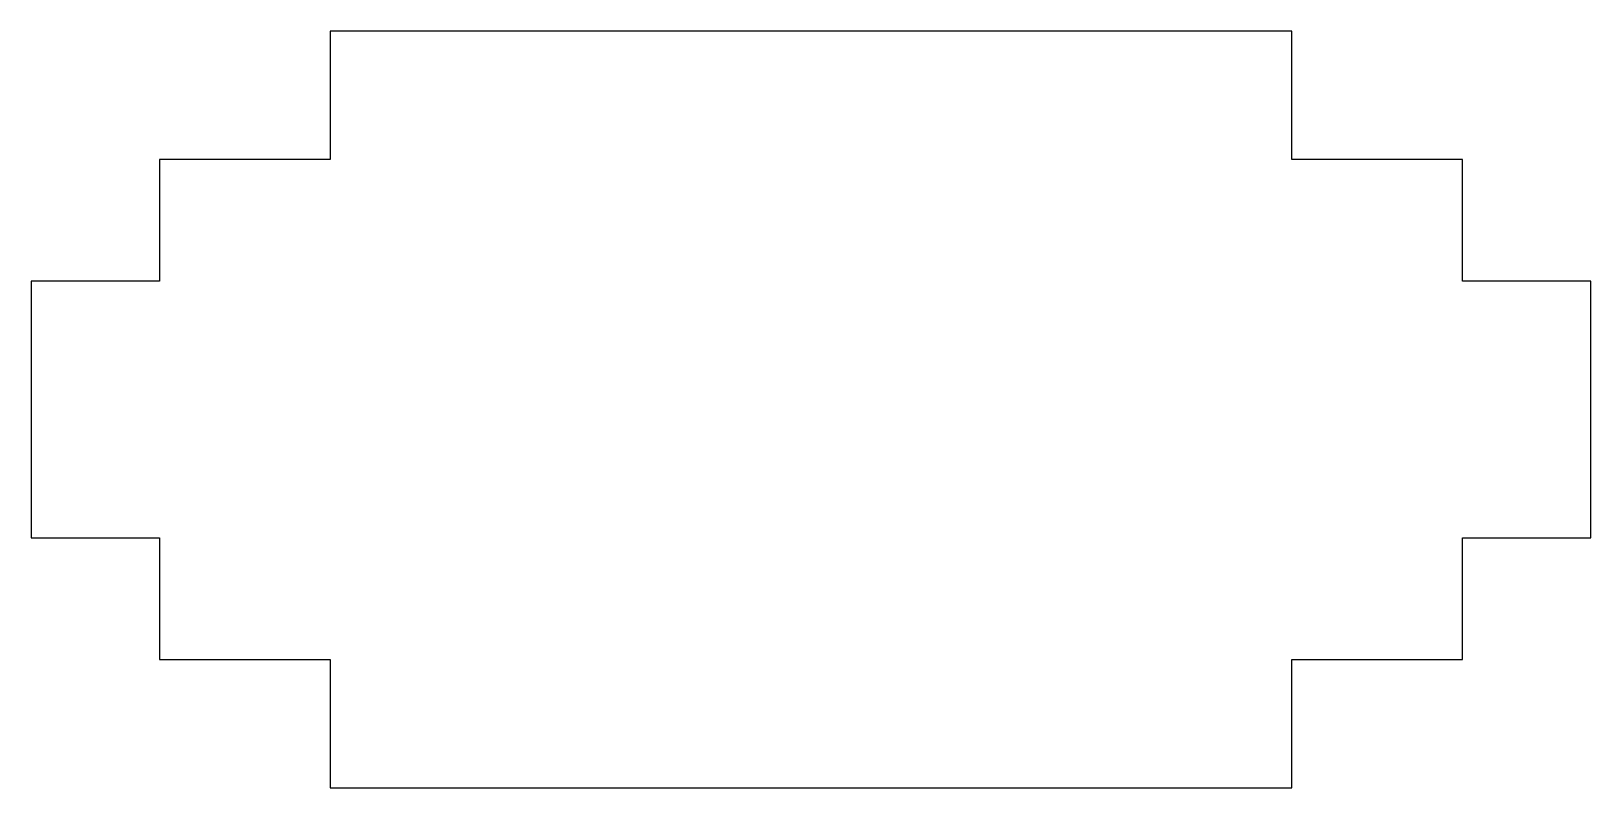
# Model space of a CAD drawing. Header units: millimetres. Extents: x -3 to 33.5, y -8.8 to 8.8.
import ezdxf

# ---------------------------------------------------------------- set-up
doc = ezdxf.new("R2010")
doc.units = ezdxf.units.MM

msp = doc.modelspace()

# ---------------------------------------------------------------- linework, layer by layer
at = {"color": 7, "linetype": 'Continuous', "lineweight": 25}
for p, q in [((26.5, 8.85), (4, 8.85)), ((4, 8.85), (4, 5.85)), ((26.5, 5.85), (26.5, 8.85)), ((4, 5.85), (0, 5.85)), ((0, 5.85), (0, 3)), ((30.5, 5.85), (26.5, 5.85)), ((30.5, 3), (30.5, 5.85)), ((0, 3), (-3, 3)), ((-3, 3), (-3, -3)), ((33.5, 3), (30.5, 3)), ((33.5, -3), (33.5, 3)), ((-3, -3), (0, -3)), ((0, -3), (0, -5.85)), ((30.5, -5.85), (30.5, -3)), ((30.5, -3), (33.5, -3)), ((0, -5.85), (4, -5.85)), ((4, -5.85), (4, -8.85)), ((26.5, -8.85), (26.5, -5.85)), ((26.5, -5.85), (30.5, -5.85)), ((4, -8.85), (26.5, -8.85))]:
    msp.add_line(p, q, dxfattribs=at)

doc.saveas('drawing.dxf')
